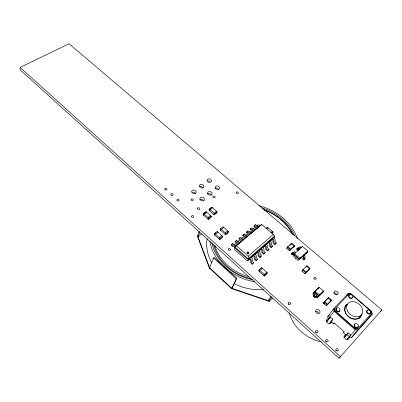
<?xml version="1.0" encoding="UTF-8"?>
<svg xmlns="http://www.w3.org/2000/svg" width="402" height="402" viewBox="0 0 402 402"><rect width="100%" height="100%" fill="white"/><g stroke="black" fill="none" stroke-linecap="round" stroke-linejoin="round"><path stroke-width="0.6" d="M303.766 259.993L305.098 258.581L304.404 257.928L305.148 256.627A1.206 0.709 46.2 0 0 304.681 255.416L304.203 254.999L303.982 255.376L307.445 252.16L307.806 250.999L302.364 246.361L293.566 254.657L293.792 256.642L298.118 260.385L299.364 259.667L303.088 256.034L303.565 256.456A1.211 0.709 46.3 0 1 304.033 257.667L303.294 258.953L303.987 259.622L303.766 259.993L303.133 259.446A0.844 0.492 46.2 0 1 302.756 258.466L303.475 257.164L302.867 256.411M315.429 296.45L317.148 297.957L322.992 292.113L323.379 291.028L319.077 287.279L313.213 293.098L312.851 294.184L314.143 295.319M274.44 236.085L248.979 258.184L248.386 259.913L247.426 260.973L234.673 249.567L234.838 246.918L261.637 224.366L273.335 234.451L274.44 236.085L274.516 236.833L273.445 238.215M203.482 213.492L203.075 214.693L208.412 219.447L210.879 217.522L211.306 216.326L205.96 211.588L203.482 213.492L208.834 218.251L208.412 219.447M205.588 212.251L203.603 213.774L203.286 214.708L203.739 215.286M199.226 231.185L197.467 236.321L209.462 268.184L231.617 288.636L269.033 301.344L272.636 297.937M270.647 296.55L268.521 300.324L269.245 300.977L231.793 288.259L209.618 267.792L197.608 235.919L198.266 236.512L199.688 232.376M209.367 208.98L208.945 210.186L214.266 214.889L216.703 212.995L217.14 211.794L211.809 207.105L209.367 208.98L214.703 213.688L214.266 214.889M209.608 210.774L209.161 210.201L209.482 209.261C209.859 210.472 213.678 207.538 211.929 207.387L209.975 208.884M207.744 218.849L208.291 219.165L209.281 218.397M208.291 219.165L208.618 218.231C206.955 217.733 210.819 214.784 211.09 216.311M213.603 214.296L214.15 214.608L214.487 213.673L214.03 213.1L216.422 211.341M214.698 233.461L214.256 234.642L219.738 239.557L222.221 237.537L222.683 236.366L217.191 231.462L214.698 233.461L220.195 238.386L219.738 239.557M214.939 235.25L214.477 234.662L214.819 233.748C215.216 235.039 219.1 231.909 217.311 231.748M220.613 228.723L220.16 229.904L225.622 234.768L228.07 232.778L228.542 231.602L223.07 226.753L220.613 228.723L226.095 233.592L225.622 234.768M220.839 230.507L220.381 229.924L220.733 229.004L221.246 229.462L223.703 227.487M307.806 250.999L299.977 258.265L299.364 259.667L293.566 254.657L294.626 253.506L294.143 253.094A1.206 0.698 46.9 0 0 293.063 252.969L292.314 254.255L291.591 253.677L292.716 252.652L293.324 253.18M219.05 238.944L219.618 239.275L220.447 238.602M219.618 239.275L219.974 238.366C218.286 237.863 222.175 234.758 222.457 236.341L222.1 237.255M209.462 268.184L213.477 257.968L214.115 257.436L236.833 278.169L232.416 287.706L231.793 288.259M224.939 234.16L225.507 234.487L225.869 233.572C224.195 233.08 228.034 230.014 228.321 231.582M323.379 291.028L318.545 295.887L317.148 297.957M231.472 244.632L231.2 245.275L232.085 246.064A1.834 0.985 50.3 0 0 233.617 246.532L234.562 245.929A0.638 0.347 50.1 0 1 235.1 246.094L235.688 246.617L235.969 245.974L235.235 245.326A1.844 0.995 50.1 0 0 233.919 244.929L232.853 245.597A0.633 0.342 50.3 0 1 232.406 245.461L231.472 244.632L232.703 243.607L233.632 244.436A0.633 0.342 50.3 0 0 234.085 244.572L235.15 243.903A1.844 0.995 50.1 0 1 236.466 244.295L237.2 244.939M232.431 244.255L232.703 243.607M239.582 243.356L238.994 242.833A0.638 0.347 50.1 0 0 238.456 242.672L237.507 243.28A1.824 0.99 50.2 0 1 235.974 242.823L235.09 242.039L235.366 241.391L236.582 240.381L237.512 241.2A0.628 0.342 50.2 0 0 237.964 241.336L239.034 240.657A1.834 1 50 0 1 240.356 241.044L241.084 241.682M236.582 240.381L235.09 242.039M235.627 246.672L235.904 246.024M244.929 238.456L244.2 237.823A1.824 1.01 50 0 0 242.883 237.446L241.803 238.13A0.623 0.347 50.1 0 1 241.356 237.999L240.426 237.18L239.22 238.185L238.944 238.833L239.823 239.612A1.814 1 50.1 0 0 241.356 240.059L242.311 239.446A0.633 0.347 50 0 1 242.848 239.602L243.436 240.12M243.039 235.009L243.964 235.823A0.623 0.347 50.1 0 0 244.416 235.949L245.496 235.265A1.819 1.015 49.9 0 1 246.818 235.637L247.542 236.265L247.255 236.919L246.667 236.401A0.628 0.352 49.9 0 0 246.13 236.25L245.17 236.868A1.809 1.005 50.1 0 1 243.632 236.431L242.758 235.657L243.039 235.009L244.23 234.014L245.16 234.823A0.623 0.347 50 0 0 245.607 234.954L246.692 234.265A1.814 1.015 49.9 0 1 248.014 234.637L248.737 235.265M239.522 243.406L239.863 242.707L239.135 242.064A1.834 1 50.1 0 0 237.813 241.677L236.743 242.351A0.628 0.342 50.2 0 1 236.296 242.215L235.366 241.391M244.23 234.014L242.758 235.657M251.034 233.748L250.451 233.235A0.628 0.352 49.8 0 0 249.908 233.085L248.944 233.708A1.799 1.01 50 0 1 247.411 233.281L246.532 232.512L246.818 231.864L248.004 230.879L248.928 231.683A0.618 0.347 50 0 0 249.376 231.808L250.466 231.115A1.809 1.02 49.8 0 1 251.788 231.477L252.511 232.1M248.004 230.879L246.532 232.512M250.567 228.748L251.486 229.547A0.618 0.352 49.9 0 0 251.938 229.668L253.029 228.974A1.799 1.025 49.8 0 1 254.35 229.331L255.074 229.954L254.778 230.607L254.195 230.095A0.623 0.357 49.8 0 0 253.657 229.949L252.687 230.582A1.789 1.015 49.9 0 1 251.149 230.16L250.275 229.396L250.567 228.748L251.737 227.773L252.657 228.567A0.618 0.352 49.9 0 0 253.109 228.693L254.205 227.994A1.799 1.025 49.7 0 1 255.526 228.346L256.25 228.969M257.903 226.989A0.623 0.357 49.7 0 0 257.365 226.849L256.391 227.482A1.784 1.02 49.8 0 1 254.853 227.065L253.984 226.311L254.275 225.658L255.436 224.693L256.355 225.487A0.613 0.352 49.8 0 0 256.808 225.607L257.903 224.904A1.789 1.03 49.7 0 1 259.23 225.251L259.948 225.869M255.436 224.693L253.984 226.311M260.586 225.733L261.637 224.366M231.617 288.636L236.205 278.727L236.833 278.169M317.897 288.927L318.52 287.721M249.441 258.994L249.742 258.36L250.486 259.029A1.869 1.01 49 0 1 251.325 260.566L251.356 262.23A0.643 0.347 48.9 0 0 251.642 262.757L252.597 263.611L252.295 264.24L251.386 263.431A1.869 1.005 48.9 0 1 250.406 261.642L250.386 260.159A0.648 0.352 49 0 0 250.044 259.531L249.441 258.994L248.386 259.913L234.562 247.562M253.305 255.637L253.607 255.004L254.345 255.667A1.864 1.015 48.9 0 1 255.18 257.195L255.205 258.863A0.638 0.347 48.8 0 0 255.491 259.38L256.441 260.235L256.134 260.863L255.23 260.059A1.859 1.015 48.8 0 1 254.255 258.275L254.245 256.798A0.643 0.352 48.9 0 0 253.903 256.174L253.305 255.637L251.104 257.551M268.064 227.939L266.752 228.979M250.964 257.3L251.707 257.963A1.869 1.01 49 0 1 252.541 259.501L252.572 261.164A0.643 0.347 48.8 0 0 252.858 261.687L253.813 262.546L252.295 264.24M254.818 253.953L255.556 254.612A1.859 1.02 48.9 0 1 256.386 256.139L256.406 257.808A0.638 0.352 48.7 0 0 256.692 258.325L257.647 259.174L256.134 260.863M260.25 256.888L259.3 256.044A0.638 0.352 48.7 0 1 259.014 255.521L258.999 253.858A1.854 1.025 48.9 0 0 258.174 252.335L257.436 251.677L257.129 252.315L257.727 252.843A0.643 0.357 48.9 0 1 258.064 253.466L258.069 254.943A1.849 1.02 48.7 0 0 259.034 256.717L259.938 257.516L261.441 255.843L260.491 254.999A0.638 0.352 48.7 0 1 260.21 254.481L260.194 252.813A1.849 1.025 48.8 0 0 259.37 251.29L258.632 250.637M272.31 232.879L272.752 231.979L272.295 231.396L270.923 232.577M272.42 233.155L272.993 231.999L267.43 227.215L266.059 228.381M261.441 255.843L259.938 257.516M268.752 241.843L268.375 242.537L268.968 243.054A0.633 0.362 48.6 0 1 269.3 243.667L269.285 245.145A1.824 1.035 48.4 0 0 270.229 246.898L271.129 247.677L272.285 246.662L272.606 246.029L271.662 245.205A0.628 0.357 48.4 0 1 271.385 244.692L271.395 243.029A1.824 1.04 48.5 0 0 270.586 241.527L269.858 240.883M264.019 253.577L263.069 252.737A0.633 0.352 48.6 0 1 262.787 252.22L262.782 250.557A1.844 1.03 48.8 0 0 261.958 249.039L261.225 248.386L260.913 249.024L261.511 249.547A0.638 0.357 48.8 0 1 261.843 250.165L261.843 251.647A1.839 1.025 48.6 0 0 262.802 253.411L263.707 254.205L265.199 252.536L264.25 251.702A0.633 0.352 48.6 0 1 263.968 251.185L263.963 249.521A1.839 1.03 48.7 0 0 263.144 248.004L262.411 247.356M265.199 252.536L263.707 254.205M272.43 238.647L272.053 239.341L272.646 239.853A0.628 0.362 48.5 0 1 272.973 240.466L272.953 241.939A1.814 1.045 48.3 0 0 273.893 243.687L274.787 244.461L275.933 243.456L276.254 242.818L275.315 241.999A0.623 0.362 48.3 0 1 275.038 241.491L275.058 239.833A1.814 1.05 48.4 0 0 274.254 238.331L273.526 237.693M267.752 250.295L266.807 249.461A0.633 0.357 48.5 0 1 266.526 248.944L266.526 247.285A1.834 1.035 48.7 0 0 265.712 245.773L264.978 245.125L264.662 245.763L265.26 246.285A0.638 0.357 48.7 0 1 265.591 246.903L265.581 248.381A1.829 1.03 48.5 0 0 266.536 250.139L267.436 250.928L268.923 249.265L267.973 248.436A0.628 0.357 48.5 0 1 267.697 247.923L267.697 246.26A1.834 1.035 48.6 0 0 266.883 244.748L266.149 244.104M268.923 249.265L267.436 250.928M259.134 269.812L258.571 270.933L264.37 276.124L266.777 273.933L267.365 272.822L261.556 267.647L259.134 269.812L264.948 275.013L264.37 276.124M271.129 247.677L272.606 246.029M259.295 271.581L259.858 270.461L262.215 268.415M260.988 268.767L261.556 267.647M274.787 244.461L276.254 242.818M263.642 275.471L264.22 274.36L266.571 272.295M294.651 245.527L290.164 249.587L287.304 247.119L291.802 243.084L294.651 245.527L294.023 246.662L289.541 250.717L286.691 248.255L287.872 246.612L290.656 249.2M291.113 244.225L291.596 243.336L291.174 243.712L294.023 246.16M291.39 243.843L291.802 243.084M289.541 250.717L290.234 249.582M290.103 250.21L289.752 250.466L288.802 249.642M293.465 247.165L294.44 245.778M294.41 253.883L293.631 253.436L292.882 254.702A0.839 0.487 47 0 1 292.008 254.597L291.38 254.054L291.591 253.677M292.716 252.652L291.38 254.054M293.475 253.195L294.189 251.938A1.206 0.698 46.8 0 1 295.269 252.064L295.751 252.471M297.636 250.928L299.736 249.009L298.957 248.572L298.199 249.838A0.834 0.487 46.8 0 1 297.324 249.742L296.701 249.205L296.912 248.828L298.023 247.813L298.631 248.335M298.023 247.813L296.701 249.205M297.666 249.366L298.39 248.104A1.196 0.703 46.7 0 1 299.47 248.225L299.952 248.627L299.736 249.009M299.003 247.954L299.5 247.089A1.196 0.703 46.7 0 1 300.58 247.21L301.063 247.612L300.847 247.989L301.676 247.23M269.033 301.344L271.677 296.671M301.942 271.099L302.606 269.993L307.103 265.732L310.037 268.27L309.359 269.37L304.882 273.651L301.942 271.099L302.505 270.561M302.58 270.44L303.173 269.456L306.118 272.013L305.445 273.114M305.947 267.245L306.545 266.26L309.48 268.802L308.801 269.903M306.656 266.471L307.103 265.732M304.882 273.651L305.55 272.551L310.037 268.27M314.505 294.485C312.399 297.495 315.439 293.254 314.585 294.48M316.273 296.108C317.138 294.978 314.429 298.596 316.268 296.033M315.565 297.113L315.088 297.631L313.329 296.088L313.716 295.591M315.088 297.631L315.51 297.093M323.293 303.078L328.519 297.435L331.58 300.108L326.359 305.766L323.293 303.078L327.776 298.495M324.092 301.997L323.52 302.817L324.831 303.967M324.514 301.565L327.585 304.254M327.881 298.123L330.941 300.796M327.72 298.52L328.519 297.435M326.359 305.766L327.163 304.691M330.776 301.188L331.359 300.369L330.047 299.224M333.59 308.781L334.007 311.218L328.163 319.143L327.771 316.731L333.59 308.781L348.348 293.354L350.851 293.54L371.77 311.475L372.277 313.897L365.75 321.695L351.433 337.66L348.886 337.499L355.222 329.836L357.815 330.007L372.277 313.897M334.58 309.098L334.75 308.862L335.082 310.806L355.494 328.7L357.564 328.836L355.308 328.931L334.911 311.042L334.58 309.098L348.941 293.998L350.941 294.148L371.086 311.419L371.297 313.585M326.359 322.092L330.308 317.047L332.866 319.304L329.595 323.665M327.072 321.424L330.308 317.047M346.479 295.882L348.348 293.354M348.941 293.998L348.765 294.239L350.941 294.148M329.243 323.856L332.866 319.304M330.851 321.525L333.539 323.901L334.228 322.997L344.122 331.75L343.403 332.645L346.147 335.072M344.037 337.7L348.137 332.791L350.75 335.097L347.006 339.529M344.278 337.519L348.137 332.791M313.806 295.57L313.329 296.088M371.086 311.419L371.096 312.62M351.433 337.66L357.815 330.007M20.1 67.42L20.145 69.868L339.012 358.247L340.459 356.539L20.1 67.42L69.074 43.753L381.9 309.927L380.357 311.741M339.012 358.247L381.9 309.927M350.75 335.097L349.338 336.71L346.725 334.399M357.378 329.062L371.488 313.354M343.403 332.645L344.248 331.72M333.539 323.901L334.389 322.997M327.771 316.731L329.484 314.932M301.892 246.853L302.364 246.361M331.58 300.108L327.102 304.716L324.032 302.023M323.203 291.802L318.123 296.912L313.419 292.787L314.228 292.103L318.545 295.887M319.077 287.279L313.213 293.098L314.681 294.385M321.967 293.108L322.992 292.113M303.987 259.622L305.098 258.581M300.294 258.365L301.163 257.556M307.666 251.783L299.58 259.295L293.777 254.28L294.51 253.551L299.977 258.265M295.39 259.029L295.952 258.511M264.948 275.013L267.365 272.822M286.902 248.004L287.324 247.622M286.691 248.255L287.259 247.753M289.782 245.481L290.626 244.728M252.597 263.611L253.813 262.546M256.441 260.235L257.647 259.174M274.516 236.833L248.687 259.28L234.838 246.918L260.893 225.08M254.979 254.185L257.295 252.17M258.687 250.959L261.471 248.536M262.4 247.732L265.184 245.31M266.114 244.501L268.43 242.486M270.013 241.11L272.109 239.29M247.426 260.973L249.773 258.933M251.185 257.707L253.531 255.662M254.943 254.436L257.29 252.396M258.697 251.17L261.049 249.124M262.928 247.491L265.275 245.451M266.214 244.632L268.566 242.592M269.973 241.366L272.32 239.321M248.979 258.184L248.23 256.154L273.335 234.451M271.621 233.18L272.993 231.999M266.169 228.658L267.541 227.492M257.22 228.557L258.486 227.492M250.275 229.396L251.054 228.748M227.135 233.16L227.954 232.497M220.195 238.386L222.683 236.366M226.095 233.592L228.542 231.602M215.236 233.411L216.065 232.748M198.266 236.512L201.703 233.798M208.834 218.251L211.306 216.326M214.703 213.688L217.14 211.794M215.613 213.472L216.583 212.713M305.545 253.572L307.445 252.16M297.621 249.401L296.912 248.828M258.787 226.839L258.064 226.22A1.794 1.03 49.7 0 0 256.742 225.874L255.647 226.577A0.613 0.352 49.8 0 1 255.195 226.457L254.275 225.658M272.375 238.698L273.104 239.336A1.819 1.045 48.5 0 1 273.908 240.833L273.893 242.496A0.623 0.362 48.3 0 0 274.169 243.004L275.109 243.828M302.606 269.993L305.55 272.551M268.692 241.893L269.425 242.537A1.824 1.04 48.6 0 1 270.234 244.044L270.229 245.702A0.628 0.357 48.4 0 0 270.506 246.22L271.45 247.044M251.325 233.095L250.602 232.467A1.809 1.02 49.8 0 0 249.28 232.105L248.195 232.793A0.618 0.347 50 0 1 247.743 232.668L246.818 231.864M315.133 291.199L319.449 294.978M314.475 291.857L318.791 295.636M334.007 311.218L355.222 329.836M316.444 295.932L317.917 297.224M313.786 295.495L315.545 297.038M313.535 295.777L315.294 297.324M243.723 239.471L242.994 238.833A1.829 1.005 50 0 0 241.672 238.456L240.597 239.135A0.628 0.342 50.1 0 1 240.15 239.004L239.22 238.185M206.08 211.869C207.839 212.025 203.975 215 203.603 213.774M236.346 245.567L248.23 256.154M213.477 257.968L236.205 278.727M331.228 322.022A2.653 2.1 38.4 0 1 328.957 323.57A2.653 2.1 38.4 0 1 326.404 321.309A2.653 2.1 38.4 0 1 327.796 318.982M349.112 337.866A2.713 2.126 40.7 0 1 346.564 339.409A2.713 2.126 40.7 0 1 344.162 336.6A2.713 2.126 40.7 0 1 346.434 334.74M315.726 332.359A1.317 1.06 39.3 0 1 316.314 332.695M335.821 350.469A1.352 1.075 42.1 0 1 336.419 350.815M325.71 341.353A1.332 1.07 40.8 0 1 326.303 341.695M288.415 304.188A1.271 1.035 34.6 0 1 288.988 304.515M207.894 181.036A2.251 1.724 18.2 0 1 210.04 181.694M215.05 188.417A2.266 1.739 19.2 0 1 218.794 189.573M199.372 186.915A2.271 1.754 17.7 0 1 203.126 188.076M207.527 194.035A2.286 1.774 18.7 0 1 211.301 195.201M192.669 192.166A2.291 1.784 17.1 0 1 195.462 193.714M199.859 199.759A2.306 1.804 18.2 0 1 203.668 200.94M326.454 320.801A2.643 2.095 38.6 0 1 327.7 320.886M344.162 336.524A2.698 2.121 40.9 0 1 345.418 336.605M347.434 338.394A2.698 2.121 40.9 0 1 347.655 339.625M315.726 311.429A2.311 1.839 37 0 1 318.545 313.032M333.851 292.882A2.256 1.749 35.9 0 1 336.62 294.435M263.637 289.37A45.858 36.778 26.1 0 1 234.215 283.712M211.733 262.732A45.858 36.778 26.1 0 1 207.156 238.617M254.365 281.621A46.612 37.019 25.8 0 1 209.879 240.969M259.079 205.779A46.612 37.019 25.8 0 1 297.49 238.753M261.797 207.854A44.858 35.627 25.8 0 1 294.797 235.939M252.682 279.757A44.858 35.627 25.8 0 1 211.889 242.793M248.843 276.757A42.833 34.004 25.8 0 1 214.663 245.336M263.777 209.779A42.833 34.004 25.8 0 1 292.41 234.326M264.159 209.829A44.768 35.597 25.9 0 1 293.214 234.693M251.225 278.707A42.723 33.969 25.8 0 1 213.728 244.898M345.238 336.474A34.894 27.683 37 0 1 343.765 337.625M321.278 341.8A34.894 27.683 37 0 1 289.219 312.711M349.554 295.003A2.085 1.593 36.7 0 0 349.142 295.168L348.82 295.44A2.085 1.593 36.7 0 0 349.031 297.586L349.418 297.962A2.085 1.593 36.7 0 0 351.76 298.314L352.077 298.043A2.085 1.593 36.7 0 0 352.288 297.681M355.227 324.052A2.171 1.678 39.7 0 0 354.418 324.439L354.157 324.791A2.171 1.678 39.7 0 0 354.79 327.102L355.237 327.444A2.171 1.678 39.7 0 0 357.574 327.414L357.83 327.057A2.171 1.678 39.7 0 0 357.961 326.625M361.699 313.761A9.306 7.156 38.2 0 1 349.273 317.193A9.306 7.156 38.2 0 1 347.685 303.917M339.78 310.645A2.126 1.658 37.5 0 1 336.901 311.414A2.126 1.658 37.5 0 1 336.585 308.379M370.363 312.786A2.131 1.613 38.7 0 1 368.629 314.002A2.131 1.613 38.7 0 1 366.554 312.213A2.131 1.613 38.7 0 1 367.564 310.389M361.252 315.093A9.301 7.156 38.2 0 1 358.86 318.515M344.353 309.841A9.301 7.156 38.2 0 1 344.383 308.831M344.876 306.967A9.301 7.156 38.2 0 1 347.408 304.279M360.232 316.279A8.769 6.744 38.2 0 1 348.021 316.238A8.769 6.744 38.2 0 1 347.72 304.691M294.008 253.672A0.839 0.487 46.9 0 1 293.651 253.823M299.309 248.823A0.834 0.492 46.7 0 1 298.867 248.964M247.386 253.451A0.864 0.693 26 0 1 247.25 252.466A0.864 0.693 26 0 1 248.351 252.431A0.864 0.693 26 0 1 248.677 253.411M257.551 226.512A1.779 1.025 49.8 0 1 257.114 226.612M358.212 326.59L357.956 326.947A2.171 1.678 39.7 0 1 355.619 326.982L355.167 326.635A2.171 1.678 39.7 0 1 354.539 324.329L354.795 323.972A2.171 1.678 39.7 0 1 357.127 323.942L357.574 324.283A2.171 1.678 39.7 0 1 358.212 326.59M352.443 297.56L352.122 297.832A2.09 1.598 36.6 0 1 349.785 297.48L349.393 297.098A2.09 1.598 36.6 0 1 349.182 294.952L349.504 294.681A2.09 1.598 36.6 0 1 351.84 295.033L352.227 295.415A2.09 1.598 36.6 0 1 352.443 297.56M191.131 199.905A1.146 0.899 17.2 0 0 193.02 200.487A1.146 0.899 17.2 0 0 192.473 198.91A1.146 0.899 17.2 0 0 191.131 199.905M315.766 331.901A1.322 1.065 39.2 0 0 317.876 332.56A1.322 1.065 39.2 0 0 317.037 330.565A1.322 1.065 39.2 0 0 315.766 331.901M335.992 350.127A1.357 1.08 41.9 0 0 338.132 350.79A1.357 1.08 41.9 0 0 337.243 348.735A1.357 1.08 41.9 0 0 335.992 350.127M325.816 340.956A1.342 1.07 40.6 0 0 327.942 341.615A1.342 1.07 40.6 0 0 327.077 339.589A1.342 1.07 40.6 0 0 325.816 340.956M228.331 249.692A1.201 0.975 23.9 0 0 230.311 250.305A1.201 0.975 23.9 0 0 229.673 248.567A1.201 0.975 23.9 0 0 228.331 249.692M171.116 195.171A1.146 0.899 14.9 0 0 173.001 194.94A1.146 0.899 14.9 0 0 171.609 193.694A1.146 0.899 14.9 0 0 171.116 195.171M165.021 189.709A1.141 0.889 14.1 0 0 166.905 189.483A1.141 0.889 14.1 0 0 165.529 188.247A1.141 0.889 14.1 0 0 165.021 189.709M177.262 200.683A1.151 0.904 15.7 0 0 179.151 200.442A1.151 0.904 15.7 0 0 177.749 199.186A1.151 0.904 15.7 0 0 177.262 200.683M212.98 197.055A1.131 0.879 19.3 0 0 214.854 197.633A1.131 0.879 19.3 0 0 214.276 196.075A1.131 0.879 19.3 0 0 212.98 197.055M236.205 192.854A1.121 0.854 21.2 0 0 238.054 193.427A1.121 0.854 21.2 0 0 237.446 191.895A1.121 0.854 21.2 0 0 236.205 192.854M313.962 278.541A1.236 0.965 33.3 0 0 315.957 279.159A1.236 0.965 33.3 0 0 315.163 277.365A1.236 0.965 33.3 0 0 313.962 278.541M197.472 208.769A1.156 0.915 18.2 0 0 199.382 209.357A1.156 0.915 18.2 0 0 198.814 207.754A1.156 0.915 18.2 0 0 197.472 208.769M191.598 216.683A1.166 0.935 17.9 0 0 193.528 217.281A1.166 0.935 17.9 0 0 192.965 215.643A1.166 0.935 17.9 0 0 191.598 216.683M288.284 303.57A1.276 1.035 34.4 0 0 290.35 304.208A1.276 1.035 34.4 0 0 289.576 302.309A1.276 1.035 34.4 0 0 288.284 303.57M207.151 180.875A2.261 1.724 18.2 0 0 210.889 182.021A2.261 1.724 18.2 0 0 209.743 178.965A2.261 1.724 18.2 0 0 207.151 180.875M215.321 187.94A2.276 1.744 19.2 0 0 219.085 189.096A2.276 1.744 19.2 0 0 217.909 186A2.276 1.744 19.2 0 0 215.321 187.94M199.543 186.427A2.281 1.754 17.6 0 0 203.322 187.583A2.281 1.754 17.6 0 0 202.191 184.483A2.281 1.754 17.6 0 0 199.543 186.427M207.754 193.588A2.296 1.774 18.7 0 0 211.547 194.754A2.296 1.774 18.7 0 0 210.382 191.613A2.296 1.774 18.7 0 0 207.754 193.588M191.799 192.081A2.301 1.789 17.1 0 0 195.608 193.251A2.301 1.789 17.1 0 0 194.493 190.101A2.301 1.789 17.1 0 0 191.799 192.081M200.04 199.342A2.317 1.809 18.2 0 0 203.869 200.523A2.317 1.809 18.2 0 0 202.719 197.332A2.317 1.809 18.2 0 0 200.04 199.342M315.877 311.957A2.322 1.844 36.9 0 0 319.595 313.108A2.322 1.844 36.9 0 0 318.108 309.656A2.322 1.844 36.9 0 0 315.877 311.957M334.132 293.264A2.266 1.749 35.7 0 0 337.755 294.385A2.266 1.749 35.7 0 0 336.253 291.078A2.266 1.749 35.7 0 0 334.132 293.264M336.394 309.907A2.126 1.658 37.5 0 0 339.785 310.957A2.126 1.658 37.5 0 0 338.368 307.816A2.126 1.658 37.5 0 0 336.394 309.907M367.061 312.063A2.136 1.618 38.7 0 0 370.428 313.103A2.136 1.618 38.7 0 0 368.935 309.982A2.136 1.618 38.7 0 0 367.061 312.063M347.373 310.741A8.814 6.764 38 0 0 361.363 314.997A8.814 6.764 38 0 0 355.267 302.068A8.814 6.764 38 0 0 347.373 310.741M247.356 253.034A0.864 0.693 26 0 0 248.798 253.154A0.864 0.693 26 0 0 247.979 252.004A0.864 0.693 26 0 0 247.356 253.034"/></g></svg>
